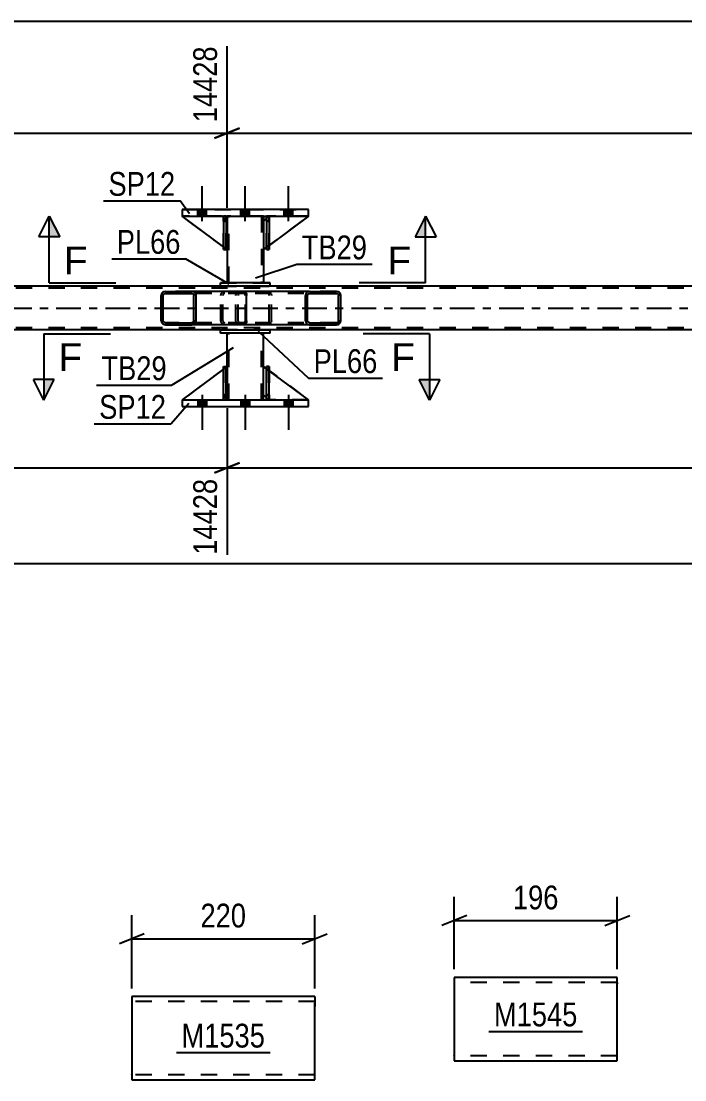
# Model space of a CAD drawing. Header units: millimetres. Extents: x 0 to 841, y 0 to 594.
# Drawn here: x 560.6 to 640.4, y 143.8 to 271.1 of the extents above; entities that cross this region are included whole.
import ezdxf

# ---------------------------------------------------------------- set-up
doc = ezdxf.new("R2010")
doc.units = ezdxf.units.MM
doc.linetypes.add('DXK_LINE_DOT2', pattern=[3.9198, 1.9599, -1.9599])
doc.linetypes.add('DXK_LINE_DOT3', pattern=[5.9187, 2.979, -0.9799, 0.9799, -0.9799])
doc.styles.add('Arial', font='ARIAL.TTF', dxfattribs={"height": 0.2})
doc.styles.add('Arial Narrow', font='ARIALN.TTF', dxfattribs={"height": 0.2})

# ---------------------------------------------------------------- blocks, each defined once
blk = doc.blocks.new('Part-283133313-1535 - 1373')
at = {"linetype": 'Continuous'}
h = blk.add_hatch(dxfattribs=at)
h.set_pattern_fill('', scale=0.7, style=0, pattern_type=0)
h.set_pattern_definition([(45, (598.971, 238.2945), (-1.57154, 1.57154), [])])
h.paths.add_polyline_path([(599.01, 238.11), (598.97, 238.29), (598.86, 238.45), (598.69, 238.55), (598.5, 238.59), (595.26, 238.59), (595.07, 238.55), (594.9, 238.45), (594.79, 238.29), (594.75, 238.11), (594.75, 235.07), (594.79, 234.89), (594.9, 234.73), (595.07, 234.63), (595.26, 234.59), (598.5, 234.59), (598.69, 234.63), (598.86, 234.73), (598.97, 234.89), (599.01, 235.07)])
h.paths.add_polyline_path([(598.74, 234.98), (598.68, 234.9), (598.6, 234.85), (598.5, 234.83), (595.26, 234.83), (595.17, 234.85), (595.08, 234.9), (595.03, 234.98), (595.01, 235.07), (595.01, 238.11), (595.03, 238.2), (595.08, 238.28), (595.17, 238.33), (595.26, 238.35), (598.5, 238.35), (598.6, 238.33), (598.68, 238.28), (598.74, 238.2), (598.75, 238.11), (598.75, 235.07)])
at = {"color": 7, "linetype": 'DXK_LINE_DOT2'}
for p, q in [((586.4, 238.11), (586.44, 238.29)), ((586.4, 235.07), (586.4, 238.11)), ((586.68, 238.2), (586.66, 238.11)), ((586.66, 235.07), (586.66, 238.11)), ((586.73, 238.28), (586.68, 238.2)), ((586.72, 238.55), (586.91, 238.59)), ((586.82, 238.33), (586.73, 238.28)), ((586.91, 238.35), (586.82, 238.33)), ((587.4, 238.59), (586.91, 238.59)), ((598.5, 238.35), (586.91, 238.35)), ((590.15, 238.59), (590.35, 238.55)), ((590.25, 238.33), (590.15, 238.35)), ((590.33, 238.28), (590.25, 238.33)), ((590.39, 238.2), (590.33, 238.28)), ((590.41, 238.11), (590.39, 238.2)), ((590.41, 235.07), (590.41, 238.11)), ((590.62, 238.29), (590.66, 238.11)), ((590.66, 235.07), (590.66, 238.11)), ((598.5, 238.59), (595.26, 238.59)), ((586.44, 234.89), (586.4, 235.07)), ((586.66, 235.07), (586.68, 234.98)), ((586.68, 234.98), (586.73, 234.9)), ((586.91, 234.59), (586.72, 234.63)), ((586.73, 234.9), (586.82, 234.85)), ((586.82, 234.85), (586.91, 234.83)), ((598.5, 234.83), (586.91, 234.83)), ((587.4, 234.59), (586.91, 234.59)), ((590.15, 234.83), (590.25, 234.85)), ((590.35, 234.63), (590.15, 234.59)), ((590.25, 234.85), (590.33, 234.9)), ((590.33, 234.9), (590.39, 234.98)), ((590.39, 234.98), (590.41, 235.07)), ((590.66, 235.07), (590.62, 234.89)), ((598.5, 234.59), (595.26, 234.59))]:
    blk.add_line(p, q, dxfattribs=at)
at = {"color": 2, "linetype": 'Continuous'}
for p, q in [((595.26, 238.59), (587.4, 238.59)), ((594.79, 238.29), (594.75, 238.11)), ((594.75, 235.07), (594.75, 238.11)), ((595.01, 238.11), (595.03, 238.2)), ((595.01, 235.07), (595.01, 238.11)), ((595.03, 238.2), (595.08, 238.28)), ((595.26, 238.59), (595.07, 238.55)), ((595.08, 238.28), (595.17, 238.33)), ((595.17, 238.33), (595.26, 238.35)), ((595.26, 238.59), (598.5, 238.59)), ((595.26, 238.35), (598.5, 238.35)), ((598.69, 238.55), (598.5, 238.59)), ((598.5, 238.35), (598.6, 238.33)), ((598.6, 238.33), (598.68, 238.28)), ((598.68, 238.28), (598.74, 238.2)), ((598.74, 238.2), (598.75, 238.11)), ((598.75, 235.07), (598.75, 238.11)), ((599.01, 238.11), (598.97, 238.29)), ((599.01, 235.07), (599.01, 238.11)), ((595.26, 234.59), (587.4, 234.59)), ((594.75, 235.07), (594.79, 234.89)), ((595.03, 234.98), (595.01, 235.07)), ((595.08, 234.9), (595.03, 234.98)), ((595.07, 234.63), (595.26, 234.59)), ((595.17, 234.85), (595.08, 234.9)), ((595.26, 234.83), (595.17, 234.85)), ((595.26, 234.83), (598.5, 234.83)), ((595.26, 234.59), (598.5, 234.59)), ((598.6, 234.85), (598.5, 234.83)), ((598.5, 234.59), (598.69, 234.63)), ((598.68, 234.9), (598.6, 234.85)), ((598.74, 234.98), (598.68, 234.9)), ((598.75, 235.07), (598.74, 234.98)), ((598.97, 234.89), (599.01, 235.07))]:
    blk.add_line(p, q, dxfattribs=at)
at = {"color": 7, "linetype": 'DXK_LINE_DOT2'}
for centre, start, end in [((586.9, 238.09), 110.7583, 155.6801), ((590.17, 238.09), 24.3199, 69.2417), ((586.9, 235.09), 204.3199, 249.2417), ((590.17, 235.09), 290.7583, 335.6801)]:
    blk.add_arc(centre, 0.496, start, end, dxfattribs=at)
at = {"color": 2, "linetype": 'Continuous'}
for centre, start, end in [((595.24, 238.09), 110.7583, 155.68), ((598.52, 238.09), 24.32, 69.2417), ((595.24, 235.09), 204.32, 249.2417), ((598.52, 235.09), 290.7583, 335.68)]:
    blk.add_arc(centre, 0.496, start, end, dxfattribs=at)
blk = doc.blocks.new('Part-283133313-1655 - 1373')
at = {"color": 2, "linetype": 'Continuous'}
for p, q in [((590.52, 239.63), (584.52, 239.63)), ((584.52, 239.23), (584.52, 239.63)), ((590.52, 239.23), (590.52, 239.63)), ((590.52, 239.23), (584.52, 239.23))]:
    blk.add_line(p, q, dxfattribs=at)
at = {"color": 7, "linetype": 'DXK_LINE_DOT2'}
for p, q in [((584.52, 239.63), (590.52, 239.63)), ((584.52, 239.23), (590.52, 239.23))]:
    blk.add_line(p, q, dxfattribs=at)
blk = doc.blocks.new('Part-283133313-1639 - 1373')
at = {"color": 2, "linetype": 'Continuous'}
for p, q in [((589.72, 226.15), (589.72, 229.55)), ((590.08, 229.29), (589.72, 229.55)), ((595.12, 225.55), (590.4, 229.05)), ((590.08, 225.8), (589.72, 226.15))]:
    blk.add_line(p, q, dxfattribs=at)
at = {"color": 7, "linetype": 'DXK_LINE_DOT2'}
for p, q in [((590.4, 229.05), (590.08, 229.29)), ((590.32, 225.55), (590.08, 225.8)), ((595.12, 225.55), (590.32, 225.55)), ((595.12, 225.55), (595.12, 225.55)), ((595.12, 225.55), (595.12, 225.55))]:
    blk.add_line(p, q, dxfattribs=at)
blk = doc.blocks.new('Part-283133313-1417 - 1373')
at = {"color": 7, "linetype": 'DXK_LINE_DOT2'}
for p, q in [((726.51, 238.99), (67.6, 238.99)), ((590.52, 239.23), (584.52, 239.23)), ((726.51, 234.19), (67.6, 234.19)), ((590.52, 233.95), (584.52, 233.95))]:
    blk.add_line(p, q, dxfattribs=at)
at = {"color": 2, "linetype": 'Continuous'}
for p, q in [((584.52, 239.23), (335.11, 239.23)), ((726.51, 239.23), (590.52, 239.23)), ((584.52, 233.95), (67.6, 233.95)), ((726.51, 233.95), (590.52, 233.95))]:
    blk.add_line(p, q, dxfattribs=at)
at = {"color": 7, "linetype": 'DXK_LINE_DOT3'}
blk.add_line((67.6, 236.59), (726.51, 236.59), dxfattribs=at)
blk = doc.blocks.new('Part-283133313-1641 - 1373')
at = {"color": 2, "linetype": 'Continuous'}
for p, q in [((584.88, 229.22), (579.92, 225.55)), ((585.32, 229.55), (585.2, 229.46)), ((585.32, 226.15), (585.32, 229.55)), ((584.88, 225.7), (584.72, 225.55)), ((585.32, 226.15), (585.2, 226.02)), ((585.32, 226.15), (585.32, 226.15))]:
    blk.add_line(p, q, dxfattribs=at)
at = {"color": 7, "linetype": 'DXK_LINE_DOT2'}
for p, q in [((585.2, 229.46), (584.88, 229.22)), ((585.32, 226.15), (585.32, 229.55)), ((579.92, 225.55), (584.72, 225.55)), ((585.32, 226.15), (584.72, 225.55)), ((585.2, 226.02), (584.88, 225.7))]:
    blk.add_line(p, q, dxfattribs=at)
blk = doc.blocks.new('Bolt-283133313-1434 - 1373')
at = {"linetype": 'Continuous'}
for points in [[(582.84, 225.55), (581.8, 225.55), (581.8, 224.75), (582.84, 224.75)], [(582.84, 225.55), (581.8, 225.55), (581.8, 224.75), (582.84, 224.75)], [(582.84, 225.55), (581.8, 225.55), (581.8, 224.75), (582.84, 224.75)], [(588.04, 225.55), (587, 225.55), (587, 224.75), (588.04, 224.75)], [(588.04, 225.55), (587, 225.55), (587, 224.75), (588.04, 224.75)], [(593.24, 225.55), (592.2, 225.55), (592.2, 224.75), (593.24, 224.75)], [(593.24, 225.55), (592.2, 225.55), (592.2, 224.75), (593.24, 224.75)], [(593.24, 225.55), (592.2, 225.55), (592.2, 224.75), (593.24, 224.75)]]:
    blk.add_hatch(color=1, dxfattribs=at).paths.add_polyline_path(points)
at = {"color": 1, "linetype": 'Continuous'}
for p, q in [((581.8, 225.55), (581.8, 224.75)), ((581.8, 225.55), (581.8, 224.75)), ((581.8, 225.55), (581.8, 224.75)), ((582.32, 226.15), (582.32, 221.95)), ((582.32, 226.15), (582.32, 221.95)), ((582.32, 226.15), (582.32, 221.95)), ((582.84, 225.55), (582.84, 224.75)), ((582.84, 225.55), (582.84, 224.75)), ((582.84, 225.55), (582.84, 224.75)), ((587, 225.55), (587, 224.75)), ((587, 225.55), (587, 224.75)), ((587.52, 226.15), (587.52, 221.95)), ((587.52, 226.15), (587.52, 221.95)), ((588.04, 225.55), (588.04, 224.75)), ((588.04, 225.55), (588.04, 224.75)), ((592.2, 225.55), (592.2, 224.75)), ((592.2, 225.55), (592.2, 224.75)), ((592.2, 225.55), (592.2, 224.75)), ((592.72, 226.15), (592.72, 221.95)), ((592.72, 226.15), (592.72, 221.95)), ((592.72, 226.15), (592.72, 221.95)), ((593.24, 225.55), (593.24, 224.75)), ((593.24, 225.55), (593.24, 224.75)), ((593.24, 225.55), (593.24, 224.75))]:
    blk.add_line(p, q, dxfattribs=at)
blk = doc.blocks.new('Bolt-283133313-1435 - 1373')
at = {"linetype": 'Continuous'}
for points in [[(581.8, 247.63), (582.84, 247.63), (582.84, 248.43), (581.8, 248.43)], [(581.8, 247.63), (582.84, 247.63), (582.84, 248.43), (581.8, 248.43)], [(581.8, 247.63), (582.84, 247.63), (582.84, 248.43), (581.8, 248.43)], [(587, 247.63), (588.04, 247.63), (588.04, 248.43), (587, 248.43)], [(587, 247.63), (588.04, 247.63), (588.04, 248.43), (587, 248.43)], [(592.2, 247.63), (593.24, 247.63), (593.24, 248.43), (592.2, 248.43)], [(592.2, 247.63), (593.24, 247.63), (593.24, 248.43), (592.2, 248.43)], [(592.2, 247.63), (593.24, 247.63), (593.24, 248.43), (592.2, 248.43)]]:
    blk.add_hatch(color=1, dxfattribs=at).paths.add_polyline_path(points)
at = {"color": 1, "linetype": 'Continuous'}
for p, q in [((582.32, 247.03), (582.32, 251.23)), ((582.32, 247.03), (582.32, 251.23)), ((582.32, 247.03), (582.32, 251.23)), ((587.52, 247.03), (587.52, 251.23)), ((587.52, 247.03), (587.52, 251.23)), ((592.72, 247.03), (592.72, 251.23)), ((592.72, 247.03), (592.72, 251.23)), ((592.72, 247.03), (592.72, 251.23)), ((581.8, 247.63), (581.8, 248.43)), ((581.8, 247.63), (581.8, 248.43)), ((581.8, 247.63), (581.8, 248.43)), ((582.84, 247.63), (582.84, 248.43)), ((582.84, 247.63), (582.84, 248.43)), ((582.84, 247.63), (582.84, 248.43)), ((587, 247.63), (587, 248.43)), ((587, 247.63), (587, 248.43)), ((588.04, 247.63), (588.04, 248.43)), ((588.04, 247.63), (588.04, 248.43)), ((592.2, 247.63), (592.2, 248.43)), ((592.2, 247.63), (592.2, 248.43)), ((592.2, 247.63), (592.2, 248.43)), ((593.24, 247.63), (593.24, 248.43)), ((593.24, 247.63), (593.24, 248.43)), ((593.24, 247.63), (593.24, 248.43))]:
    blk.add_line(p, q, dxfattribs=at)
blk = doc.blocks.new('Part-283133313-1643 - 1373')
at = {"color": 2, "linetype": 'Continuous'}
for p, q in [((590.08, 225.55), (590.08, 229.55)), ((590.08, 229.55), (590.4, 229.55)), ((590.4, 225.55), (590.4, 229.55)), ((590.08, 225.55), (590.08, 225.55)), ((590.4, 225.55), (590.08, 225.55))]:
    blk.add_line(p, q, dxfattribs=at)
at = {"color": 7, "linetype": 'DXK_LINE_DOT2'}
for p, q in [((590.08, 229.55), (590.08, 226.15)), ((590.4, 226.15), (590.4, 229.55)), ((590.08, 226.15), (590.08, 225.55)), ((590.08, 226.15), (590.4, 226.15)), ((590.4, 225.55), (590.4, 226.15)), ((590.4, 225.55), (590.4, 225.55))]:
    blk.add_line(p, q, dxfattribs=at)
blk = doc.blocks.new('Part-283133313-1467 - 1373')
at = {"color": 2, "linetype": 'Continuous'}
for p, q in [((579.92, 225.55), (579.92, 224.75)), ((579.92, 225.55), (595.12, 225.55)), ((595.12, 224.75), (595.12, 225.55)), ((579.92, 224.75), (595.12, 224.75))]:
    blk.add_line(p, q, dxfattribs=at)
at = {"color": 7, "linetype": 'DXK_LINE_DOT2'}
for p, q in [((579.92, 225.55), (595.12, 225.55)), ((579.92, 224.75), (595.12, 224.75))]:
    blk.add_line(p, q, dxfattribs=at)
blk = doc.blocks.new('Part-283133313-1472 - 1373')
at = {"color": 2, "linetype": 'Continuous'}
for p, q in [((595.12, 248.43), (579.92, 248.43)), ((579.92, 248.43), (579.92, 247.63)), ((595.12, 247.63), (595.12, 248.43)), ((579.92, 247.63), (595.12, 247.63))]:
    blk.add_line(p, q, dxfattribs=at)
at = {"color": 7, "linetype": 'DXK_LINE_DOT2'}
for p, q in [((579.92, 248.43), (595.12, 248.43)), ((579.92, 247.63), (595.12, 247.63))]:
    blk.add_line(p, q, dxfattribs=at)
blk = doc.blocks.new('Part-283133313-1545 - 1373')
at = {"linetype": 'Continuous'}
h = blk.add_hatch(dxfattribs=at)
h.set_pattern_fill('', scale=0.7, style=0, pattern_type=0)
h.set_pattern_definition([(45, (581.5604, 238.2945), (-1.57154, 1.57154), [])])
h.paths.add_polyline_path([(581.6, 238.11), (581.56, 238.29), (581.45, 238.45), (581.29, 238.55), (581.1, 238.59), (577.91, 238.59), (577.72, 238.55), (577.56, 238.45), (577.45, 238.29), (577.41, 238.11), (577.41, 235.07), (577.45, 234.89), (577.56, 234.73), (577.72, 234.63), (577.91, 234.59), (581.1, 234.59), (581.29, 234.63), (581.45, 234.73), (581.56, 234.89), (581.6, 235.07)])
h.paths.add_polyline_path([(581.33, 234.98), (581.27, 234.9), (581.19, 234.85), (581.1, 234.83), (577.91, 234.83), (577.82, 234.85), (577.73, 234.9), (577.68, 234.98), (577.66, 235.07), (577.66, 238.11), (577.68, 238.2), (577.73, 238.28), (577.82, 238.33), (577.91, 238.35), (581.1, 238.35), (581.19, 238.33), (581.27, 238.28), (581.33, 238.2), (581.35, 238.11), (581.35, 235.07)])
at = {"color": 2, "linetype": 'Continuous'}
for p, q in [((577.45, 238.29), (577.41, 238.11)), ((577.41, 235.07), (577.41, 238.11)), ((577.66, 238.11), (577.68, 238.2)), ((577.66, 235.07), (577.66, 238.11)), ((577.68, 238.2), (577.73, 238.28)), ((577.91, 238.59), (577.72, 238.55)), ((577.73, 238.28), (577.82, 238.33)), ((577.82, 238.33), (577.91, 238.35)), ((577.91, 238.59), (581.1, 238.59)), ((577.91, 238.35), (581.1, 238.35)), ((587.4, 238.59), (581.1, 238.59)), ((581.29, 238.55), (581.1, 238.59)), ((581.1, 238.35), (581.19, 238.33)), ((581.19, 238.33), (581.27, 238.28)), ((581.27, 238.28), (581.33, 238.2)), ((581.33, 238.2), (581.35, 238.11)), ((581.35, 235.07), (581.35, 238.11)), ((581.6, 238.11), (581.56, 238.29)), ((581.6, 235.07), (581.6, 238.11)), ((587.4, 238.59), (587.5, 238.55)), ((587.5, 238.55), (587.59, 238.45)), ((587.59, 238.45), (587.65, 238.29)), ((587.65, 238.29), (587.67, 238.11)), ((587.67, 235.07), (587.67, 238.11)), ((577.41, 235.07), (577.45, 234.89)), ((577.68, 234.98), (577.66, 235.07)), ((577.73, 234.9), (577.68, 234.98)), ((577.72, 234.63), (577.91, 234.59)), ((577.82, 234.85), (577.73, 234.9)), ((577.91, 234.83), (577.82, 234.85)), ((577.91, 234.83), (581.1, 234.83)), ((577.91, 234.59), (581.1, 234.59)), ((581.19, 234.85), (581.1, 234.83)), ((581.1, 234.59), (581.29, 234.63)), ((587.4, 234.59), (581.1, 234.59)), ((581.27, 234.9), (581.19, 234.85)), ((581.33, 234.98), (581.27, 234.9)), ((581.35, 235.07), (581.33, 234.98)), ((581.56, 234.89), (581.6, 235.07)), ((587.5, 234.63), (587.4, 234.59)), ((587.59, 234.73), (587.5, 234.63)), ((587.65, 234.89), (587.59, 234.73)), ((587.67, 235.07), (587.65, 234.89))]:
    blk.add_line(p, q, dxfattribs=at)
at = {"color": 7, "linetype": 'DXK_LINE_DOT2'}
for p, q in [((581.1, 238.59), (577.91, 238.59)), ((587.4, 238.35), (577.91, 238.35)), ((584.56, 238.11), (584.6, 238.29)), ((584.56, 235.07), (584.56, 238.11)), ((584.83, 238.2), (584.81, 238.11)), ((584.81, 235.07), (584.81, 238.11)), ((584.88, 238.28), (584.83, 238.2)), ((584.87, 238.55), (585.06, 238.59)), ((584.97, 238.33), (584.88, 238.28)), ((585.06, 238.35), (584.97, 238.33)), ((586.4, 238.35), (586.4, 238.59)), ((587.45, 238.33), (587.4, 238.35)), ((587.49, 238.28), (587.45, 238.33)), ((587.52, 238.2), (587.49, 238.28)), ((587.53, 238.11), (587.52, 238.2)), ((587.53, 235.07), (587.53, 238.11)), ((587.4, 234.83), (577.91, 234.83)), ((581.1, 234.59), (577.91, 234.59)), ((584.6, 234.89), (584.56, 235.07)), ((584.81, 235.07), (584.83, 234.98)), ((584.83, 234.98), (584.88, 234.9)), ((585.06, 234.59), (584.87, 234.63)), ((584.88, 234.9), (584.91, 234.89)), ((584.91, 234.89), (584.97, 234.85)), ((584.97, 234.85), (585.06, 234.83)), ((586.4, 234.59), (586.4, 234.83)), ((587.4, 234.83), (587.45, 234.85)), ((587.45, 234.85), (587.49, 234.9)), ((587.49, 234.9), (587.52, 234.98)), ((587.52, 234.98), (587.53, 235.07))]:
    blk.add_line(p, q, dxfattribs=at)
at = {"color": 2, "linetype": 'Continuous'}
for centre, start, end in [((577.9, 238.1), 111.1941, 156.1506), ((581.11, 238.1), 23.8494, 68.8059), ((577.9, 235.09), 203.8494, 248.8059), ((581.11, 235.09), 291.1941, 336.1506)]:
    blk.add_arc(centre, 0.492, start, end, dxfattribs=at)
at = {"color": 7, "linetype": 'DXK_LINE_DOT2'}
for centre, start, end in [((585.05, 238.1), 111.1941, 156.1506), ((585.05, 235.09), 203.8494, 248.8059)]:
    blk.add_arc(centre, 0.492, start, end, dxfattribs=at)
blk = doc.blocks.new('Part-283133313-1607 - 1373')
at = {"color": 2, "linetype": 'Continuous'}
for p, q in [((590.4, 247.63), (590.08, 247.63)), ((590.08, 247.63), (590.08, 243.63)), ((590.4, 247.63), (590.4, 247.63)), ((590.4, 247.63), (590.4, 243.63)), ((590.4, 243.63), (590.08, 243.63))]:
    blk.add_line(p, q, dxfattribs=at)
at = {"color": 7, "linetype": 'DXK_LINE_DOT2'}
for p, q in [((590.08, 247.03), (590.08, 247.63)), ((590.4, 247.03), (590.08, 247.03)), ((590.08, 247.03), (590.08, 243.63)), ((590.4, 247.03), (590.4, 247.63)), ((590.4, 247.63), (590.4, 247.63)), ((590.4, 243.63), (590.4, 247.03))]:
    blk.add_line(p, q, dxfattribs=at)
blk = doc.blocks.new('Part-283133313-1608 - 1373')
at = {"color": 2, "linetype": 'Continuous'}
for p, q in [((585.2, 247.63), (584.88, 247.63)), ((584.88, 247.63), (584.88, 243.63)), ((585.2, 247.63), (585.2, 247.63)), ((585.2, 247.63), (585.2, 243.63)), ((585.2, 243.63), (584.88, 243.63))]:
    blk.add_line(p, q, dxfattribs=at)
at = {"color": 7, "linetype": 'DXK_LINE_DOT2'}
for p, q in [((584.88, 247.03), (584.88, 247.63)), ((585.2, 247.03), (584.88, 247.03)), ((584.88, 247.03), (584.88, 243.63)), ((585.2, 247.03), (585.2, 247.63)), ((585.2, 247.63), (585.2, 247.63)), ((585.2, 243.63), (585.2, 247.03))]:
    blk.add_line(p, q, dxfattribs=at)
blk = doc.blocks.new('Part-283133313-1609 - 1373')
at = {"color": 7, "linetype": 'DXK_LINE_DOT2'}
for p, q in [((590.08, 247.03), (590.08, 247.63)), ((590.08, 247.63), (590.08, 247.63)), ((590.08, 247.63), (590.08, 243.63)), ((590.4, 247.63), (590.08, 247.63)), ((590.08, 243.63), (590.08, 247.03)), ((590.08, 247.03), (590.4, 247.03)), ((590.4, 247.03), (590.4, 247.63)), ((590.4, 243.63), (590.4, 247.63)), ((590.4, 247.03), (590.4, 243.63)), ((590.08, 243.63), (590.4, 243.63))]:
    blk.add_line(p, q, dxfattribs=at)
blk = doc.blocks.new('Part-283133313-1610 - 1373')
at = {"color": 7, "linetype": 'DXK_LINE_DOT2'}
for p, q in [((584.88, 247.03), (584.88, 247.63)), ((584.88, 247.63), (584.88, 247.63)), ((584.88, 247.63), (584.88, 243.63)), ((585.2, 247.63), (584.88, 247.63)), ((584.88, 243.63), (584.88, 247.03)), ((584.88, 247.03), (585.2, 247.03)), ((585.2, 247.03), (585.2, 247.63)), ((585.2, 243.63), (585.2, 247.63)), ((585.2, 247.03), (585.2, 243.63)), ((584.88, 243.63), (585.2, 243.63))]:
    blk.add_line(p, q, dxfattribs=at)
blk = doc.blocks.new('Part-283133313-1615 - 1373')
at = {"color": 2, "linetype": 'Continuous'}
for p, q in [((585.32, 229.55), (585.32, 233.55)), ((589.72, 229.55), (589.72, 233.55)), ((585.32, 225.55), (585.32, 226.15)), ((589.72, 225.55), (589.72, 226.15))]:
    blk.add_line(p, q, dxfattribs=at)
at = {"color": 7, "linetype": 'DXK_LINE_DOT2'}
for p, q in [((589.72, 233.55), (585.32, 233.55)), ((585.56, 225.55), (585.56, 233.55)), ((589.48, 225.55), (589.48, 233.55)), ((585.32, 226.15), (585.32, 229.55)), ((589.72, 226.15), (589.72, 229.55)), ((585.32, 225.55), (589.72, 225.55))]:
    blk.add_line(p, q, dxfattribs=at)
blk = doc.blocks.new('Part-283133313-1620 - 1373')
at = {"color": 2, "linetype": 'Continuous'}
for p, q in [((584.52, 233.95), (590.52, 233.95)), ((584.52, 233.55), (584.52, 233.95)), ((590.52, 233.55), (584.52, 233.55)), ((590.52, 233.55), (590.52, 233.95))]:
    blk.add_line(p, q, dxfattribs=at)
at = {"color": 7, "linetype": 'DXK_LINE_DOT2'}
for p, q in [((590.52, 233.95), (584.52, 233.95)), ((590.52, 233.55), (584.52, 233.55))]:
    blk.add_line(p, q, dxfattribs=at)
blk = doc.blocks.new('Part-283133313-1633 - 1373')
at = {"color": 7, "linetype": 'DXK_LINE_DOT2'}
for p, q in [((590.4, 229.55), (590.08, 229.55)), ((590.08, 226.15), (590.08, 229.55)), ((590.08, 229.55), (590.08, 225.55)), ((590.4, 229.55), (590.4, 226.15)), ((590.4, 225.55), (590.4, 229.55)), ((590.4, 226.15), (590.08, 226.15)), ((590.08, 225.55), (590.08, 226.15)), ((590.4, 225.55), (590.08, 225.55)), ((590.4, 226.15), (590.4, 225.55)), ((590.4, 225.55), (590.4, 225.55))]:
    blk.add_line(p, q, dxfattribs=at)
blk = doc.blocks.new('Part-283133313-1634 - 1373')
at = {"color": 7, "linetype": 'DXK_LINE_DOT2'}
for p, q in [((584.88, 229.55), (585.2, 229.55)), ((584.88, 226.15), (584.88, 229.55)), ((584.88, 229.55), (584.88, 225.55)), ((585.2, 229.55), (585.2, 226.15)), ((585.2, 225.55), (585.2, 229.46)), ((585.2, 226.15), (584.88, 226.15)), ((584.88, 225.55), (584.88, 226.15)), ((585.2, 225.55), (584.88, 225.55)), ((585.2, 226.15), (585.2, 225.55)), ((585.2, 225.55), (585.2, 225.55))]:
    blk.add_line(p, q, dxfattribs=at)
blk = doc.blocks.new('Part-283133313-1635 - 1373')
at = {"color": 2, "linetype": 'Continuous'}
for p, q in [((590.08, 247.38), (589.72, 247.03)), ((589.72, 247.03), (589.72, 243.63)), ((595.12, 247.63), (590.4, 244.13)), ((590.08, 243.89), (589.72, 243.63))]:
    blk.add_line(p, q, dxfattribs=at)
at = {"color": 7, "linetype": 'DXK_LINE_DOT2'}
for p, q in [((590.32, 247.63), (590.08, 247.38)), ((595.12, 247.63), (590.32, 247.63)), ((590.4, 244.13), (590.08, 243.89))]:
    blk.add_line(p, q, dxfattribs=at)
blk = doc.blocks.new('Part-283133313-1636 - 1373')
at = {"color": 7, "linetype": 'DXK_LINE_DOT2'}
for p, q in [((590.32, 247.63), (589.72, 247.03)), ((589.72, 243.63), (595.12, 247.63)), ((589.72, 247.03), (589.72, 243.63)), ((595.12, 247.63), (590.32, 247.63))]:
    blk.add_line(p, q, dxfattribs=at)
blk = doc.blocks.new('Part-283133313-1637 - 1373')
at = {"color": 2, "linetype": 'Continuous'}
for p, q in [((584.88, 243.96), (579.92, 247.63)), ((584.88, 247.48), (584.72, 247.63)), ((585.32, 247.03), (585.2, 247.16)), ((585.32, 247.03), (585.32, 247.03)), ((585.32, 243.63), (585.32, 247.03)), ((585.2, 243.72), (585.32, 243.63)), ((585.32, 243.63), (585.32, 243.63))]:
    blk.add_line(p, q, dxfattribs=at)
at = {"color": 7, "linetype": 'DXK_LINE_DOT2'}
for p, q in [((584.72, 247.63), (579.92, 247.63)), ((584.72, 247.63), (585.32, 247.03)), ((585.2, 247.16), (584.88, 247.48)), ((585.32, 247.03), (585.32, 243.63)), ((585.2, 243.72), (584.88, 243.96))]:
    blk.add_line(p, q, dxfattribs=at)
blk = doc.blocks.new('Part-283133313-1638 - 1373')
at = {"color": 7, "linetype": 'DXK_LINE_DOT2'}
for p, q in [((585.32, 243.63), (579.92, 247.63)), ((579.92, 247.63), (584.72, 247.63)), ((584.72, 247.63), (585.32, 247.03)), ((585.32, 247.03), (584.72, 247.63)), ((585.32, 247.03), (585.32, 243.63)), ((585.32, 247.03), (585.32, 247.03)), ((585.32, 247.03), (585.32, 243.63))]:
    blk.add_line(p, q, dxfattribs=at)
blk = doc.blocks.new('Part-283133313-1640 - 1373')
at = {"color": 7, "linetype": 'DXK_LINE_DOT2'}
for p, q in [((589.72, 226.15), (589.72, 229.55)), ((589.72, 229.55), (595.12, 225.55)), ((590.32, 225.55), (589.72, 226.15)), ((595.12, 225.55), (590.32, 225.55))]:
    blk.add_line(p, q, dxfattribs=at)
blk = doc.blocks.new('Part-283133313-1642 - 1373')
at = {"color": 7, "linetype": 'DXK_LINE_DOT2'}
for p, q in [((585.32, 229.55), (579.92, 225.55)), ((585.32, 226.15), (585.32, 229.55)), ((585.32, 229.55), (585.32, 226.15)), ((579.92, 225.55), (584.72, 225.55)), ((584.72, 225.55), (585.32, 226.15)), ((585.32, 226.15), (584.72, 225.55)), ((585.32, 226.15), (585.32, 226.15))]:
    blk.add_line(p, q, dxfattribs=at)
blk = doc.blocks.new('Part-283133313-1644 - 1373')
at = {"color": 2, "linetype": 'Continuous'}
for p, q in [((584.88, 225.55), (584.88, 229.55)), ((584.88, 229.55), (585.2, 229.55)), ((585.2, 225.55), (585.2, 229.55)), ((584.88, 225.55), (584.88, 225.55)), ((585.2, 225.55), (584.88, 225.55))]:
    blk.add_line(p, q, dxfattribs=at)
at = {"color": 7, "linetype": 'DXK_LINE_DOT2'}
for p, q in [((584.88, 229.55), (584.88, 226.15)), ((585.2, 226.15), (585.2, 229.55)), ((584.88, 226.15), (584.88, 225.55)), ((584.88, 226.15), (585.2, 226.15)), ((585.2, 225.55), (585.2, 226.15)), ((585.2, 225.55), (585.2, 225.55))]:
    blk.add_line(p, q, dxfattribs=at)
blk = doc.blocks.new('Part-283133313-1660 - 1373')
at = {"color": 2, "linetype": 'Continuous'}
for p, q in [((585.32, 247.63), (585.32, 247.03)), ((589.72, 247.63), (589.72, 247.03)), ((585.32, 243.63), (585.32, 239.63)), ((589.72, 243.63), (589.72, 239.63))]:
    blk.add_line(p, q, dxfattribs=at)
at = {"color": 7, "linetype": 'DXK_LINE_DOT2'}
for p, q in [((589.72, 247.63), (585.32, 247.63)), ((585.32, 247.03), (585.32, 243.63)), ((585.56, 239.63), (585.56, 247.63)), ((589.48, 247.63), (589.48, 239.63)), ((589.72, 247.03), (589.72, 243.63)), ((589.72, 239.63), (585.32, 239.63))]:
    blk.add_line(p, q, dxfattribs=at)
blk = doc.blocks.new('Part-283133313-5705 - 5701')
at = {"color": 2, "linetype": 'Continuous'}
for p, q in [((632.26, 156.07), (612.65, 156.07)), ((612.65, 156.07), (612.65, 146.16)), ((632.26, 147.27), (632.26, 156.07)), ((632.26, 146.07), (632.26, 147.27)), ((612.65, 146.16), (612.65, 146.07)), ((612.65, 146.07), (632.26, 146.07))]:
    blk.add_line(p, q, dxfattribs=at)
at = {"color": 7, "linetype": 'DXK_LINE_DOT2'}
for p, q in [((632.26, 155.47), (612.65, 155.47)), ((632.26, 155.47), (632.26, 155.42)), ((632.26, 155.42), (632.26, 155.47)), ((632.26, 155.33), (632.26, 155.42)), ((632.26, 155.42), (632.26, 155.33)), ((612.65, 146.67), (612.65, 146.71)), ((632.26, 146.67), (612.65, 146.67)), ((632.26, 146.71), (632.26, 147.04)), ((632.26, 146.67), (632.26, 146.71))]:
    blk.add_line(p, q, dxfattribs=at)
blk = doc.blocks.new('Part-283133313-5857 - 5853')
at = {"color": 2, "linetype": 'Continuous'}
for p, q in [((595.88, 153.77), (573.87, 153.77)), ((573.87, 153.77), (573.87, 143.86)), ((595.88, 153.77), (595.88, 153.68)), ((595.88, 153.68), (595.88, 153.42)), ((595.88, 153.42), (595.88, 152.57)), ((595.88, 144.97), (595.88, 152.57)), ((595.88, 143.77), (595.88, 144.97)), ((573.87, 143.86), (573.87, 143.77)), ((573.87, 143.77), (595.88, 143.77))]:
    blk.add_line(p, q, dxfattribs=at)
at = {"color": 7, "linetype": 'DXK_LINE_DOT2'}
for p, q in [((595.88, 153.17), (573.87, 153.17)), ((595.88, 153.42), (595.88, 153.17)), ((595.88, 152.57), (595.88, 153.03)), ((573.87, 144.37), (573.87, 144.41)), ((595.88, 144.37), (573.87, 144.37)), ((595.88, 144.41), (595.88, 144.74)), ((595.88, 144.37), (595.88, 144.41))]:
    blk.add_line(p, q, dxfattribs=at)
blk = doc.blocks.new('StraightDimension-283133313-1760 - 1373')
at = {"color": 7, "linetype": 'Continuous'}
for p, q in [((585.32, 248.63), (585.32, 268.07)), ((329.91, 257.63), (585.32, 257.63)), ((583.82, 257.03), (586.82, 258.23))]:
    blk.add_line(p, q, dxfattribs=at)
at = {"color": 0, "linetype": 'Continuous'}
blk.add_wipeout([(584.72, 268.67), (580.52, 268.67), (580.52, 258.33), (584.72, 258.33)], dxfattribs=at)
at = {"color": 3, "linetype": 'Continuous', "style": 'Arial Narrow'}
blk.add_text('14428', height=2.863, rotation=90.0002, dxfattribs=at).set_placement((584.12, 258.93))
blk = doc.blocks.new('StraightDimension-283133313-1683 - 1373')
at = {"color": 7, "linetype": 'Continuous'}
blk.add_line((58.34, 205.85), (735.77, 205.85), dxfattribs=at)
blk = doc.blocks.new('StraightDimension-283133313-1711 - 1373')
at = {"color": 7, "linetype": 'Continuous'}
blk.add_line((58.98, 271.09), (735.13, 271.09), dxfattribs=at)
blk = doc.blocks.new('StraightDimension-283133313-1732 - 1373')
at = {"color": 7, "linetype": 'Continuous'}
for p, q in [((585.32, 224.55), (585.32, 206.92)), ((586.82, 217.96), (583.82, 216.76)), ((585.32, 217.36), (735.13, 217.36))]:
    blk.add_line(p, q, dxfattribs=at)
blk = doc.blocks.new('StraightDimension-283133313-1737 - 1373')
at = {"color": 7, "linetype": 'Continuous'}
for p, q in [((585.32, 224.55), (585.32, 206.92)), ((583.82, 216.76), (586.82, 217.96)), ((329.91, 217.36), (585.32, 217.36))]:
    blk.add_line(p, q, dxfattribs=at)
at = {"color": 0, "linetype": 'Continuous'}
blk.add_wipeout([(584.72, 216.66), (580.52, 216.66), (580.52, 206.32), (584.72, 206.32)], dxfattribs=at)
at = {"color": 3, "linetype": 'Continuous', "style": 'Arial Narrow'}
blk.add_text('14428', height=2.863, rotation=90.0002, dxfattribs=at).set_placement((584.12, 206.92))
blk = doc.blocks.new('StraightDimension-283133313-1755 - 1373')
at = {"color": 7, "linetype": 'Continuous'}
for p, q in [((585.32, 248.63), (585.32, 268.07)), ((586.82, 258.23), (583.82, 257.03)), ((585.32, 257.63), (735.13, 257.63))]:
    blk.add_line(p, q, dxfattribs=at)
blk = doc.blocks.new('StraightDimension-283133313-5707 - 5701')
at = {"color": 7, "linetype": 'Continuous'}
for p, q in [((612.65, 157.07), (612.65, 165.77)), ((632.26, 157.07), (632.26, 165.77)), ((614.15, 163.52), (611.15, 162.32)), ((630.76, 162.32), (633.76, 163.52)), ((612.65, 162.92), (632.26, 162.92))]:
    blk.add_line(p, q, dxfattribs=at)
at = {"color": 0}
blk.add_wipeout([(625.8, 163.67), (625.8, 167.87), (619.11, 167.87), (619.11, 163.67)], dxfattribs=at)
at = {"color": 3, "style": 'Arial Narrow'}
blk.add_text('196', height=2.863, dxfattribs=at).set_placement((619.71, 164.27))
blk = doc.blocks.new('StraightDimension-283133313-5859 - 5853')
at = {"color": 7, "linetype": 'Continuous'}
for p, q in [((573.87, 154.77), (573.87, 163.59)), ((595.88, 154.77), (595.88, 163.59)), ((575.37, 161.34), (572.37, 160.14)), ((573.87, 160.74), (595.88, 160.74)), ((594.38, 160.14), (597.38, 161.34))]:
    blk.add_line(p, q, dxfattribs=at)
at = {"color": 0}
blk.add_wipeout([(588.22, 161.49), (588.22, 165.69), (581.53, 165.69), (581.53, 161.49)], dxfattribs=at)
at = {"color": 3, "style": 'Arial Narrow'}
blk.add_text('220', height=2.863, dxfattribs=at).set_placement((582.13, 162.09))
blk = doc.blocks.new('Mark-283133313-1462 - 1373')
at = {"color": 0}
blk.add_wipeout([(577.99, 223.27), (577.99, 226.27), (569.95, 226.27), (569.95, 223.27)], dxfattribs=at)
blk.add_wipeout([(577.99, 223.27), (577.99, 226.27), (569.95, 226.27), (569.95, 223.27)], dxfattribs=at)
at = {"color": 30, "linetype": 'Continuous'}
for p in [(580.71, 225.12), (569.35, 222.67)]:
    blk.add_line(p, (578.59, 222.67), dxfattribs=at)
at = {"color": 3, "style": 'Arial Narrow'}
blk.add_text('SP12', height=2.863, dxfattribs=at).set_placement((569.95, 223.27))
blk = doc.blocks.new('Mark-283133313-1468 - 1373')
at = {"color": 0}
blk.add_wipeout([(579.1, 250.09), (579.1, 253.09), (571.06, 253.09), (571.06, 250.09)], dxfattribs=at)
blk.add_wipeout([(579.1, 250.09), (579.1, 253.09), (571.06, 253.09), (571.06, 250.09)], dxfattribs=at)
at = {"color": 30, "linetype": 'Continuous'}
for p in [(570.46, 249.49), (580.81, 247.9)]:
    blk.add_line(p, (579.7, 249.49), dxfattribs=at)
at = {"color": 3, "style": 'Arial Narrow'}
blk.add_text('SP12', height=2.863, dxfattribs=at).set_placement((571.06, 250.09))
blk = doc.blocks.new('Mark-283133313-1651 - 1373')
at = {"color": 0}
blk.add_wipeout([(579.73, 243.11), (579.73, 246.11), (572.06, 246.11), (572.06, 243.11)], dxfattribs=at)
blk.add_wipeout([(579.73, 243.11), (579.73, 246.11), (572.06, 246.11), (572.06, 243.11)], dxfattribs=at)
at = {"color": 30, "linetype": 'Continuous'}
for p in [(571.46, 242.51), (585.57, 239.46)]:
    blk.add_line(p, (580.33, 242.51), dxfattribs=at)
at = {"color": 3, "style": 'Arial Narrow'}
blk.add_text('PL66', height=2.863, dxfattribs=at).set_placement((572.06, 243.11))
blk = doc.blocks.new('Mark-283133313-1611 - 1373')
at = {"color": 0}
blk.add_wipeout([(578.08, 227.92), (578.08, 230.92), (570.22, 230.92), (570.22, 227.92)], dxfattribs=at)
blk.add_wipeout([(578.08, 227.92), (578.08, 230.92), (570.22, 230.92), (570.22, 227.92)], dxfattribs=at)
at = {"color": 30, "linetype": 'Continuous'}
for p in [(586.06, 231.79), (569.62, 227.32)]:
    blk.add_line(p, (578.68, 227.32), dxfattribs=at)
at = {"color": 3, "style": 'Arial Narrow'}
blk.add_text('TB29', height=2.863, dxfattribs=at).set_placement((570.22, 227.92))
blk = doc.blocks.new('Mark-283133313-1616 - 1373')
at = {"color": 0}
blk.add_wipeout([(603.41, 228.77), (603.41, 231.77), (595.74, 231.77), (595.74, 228.77)], dxfattribs=at)
blk.add_wipeout([(603.41, 228.77), (603.41, 231.77), (595.74, 231.77), (595.74, 228.77)], dxfattribs=at)
at = {"color": 30, "linetype": 'Continuous'}
for p, q in [((589.06, 233.82), (595.14, 228.17)), ((595.14, 228.17), (604.01, 228.17))]:
    blk.add_line(p, q, dxfattribs=at)
at = {"color": 3, "style": 'Arial Narrow'}
blk.add_text('PL66', height=2.863, dxfattribs=at).set_placement((595.74, 228.77))
blk = doc.blocks.new('Mark-283133313-1656 - 1373')
at = {"color": 0}
blk.add_wipeout([(602.17, 242.45), (602.17, 245.45), (594.31, 245.45), (594.31, 242.45)], dxfattribs=at)
blk.add_wipeout([(602.17, 242.45), (602.17, 245.45), (594.31, 245.45), (594.31, 242.45)], dxfattribs=at)
at = {"color": 30, "linetype": 'Continuous'}
for p, q in [((588.75, 240.23), (593.71, 241.85)), ((593.71, 241.85), (602.77, 241.85))]:
    blk.add_line(p, q, dxfattribs=at)
at = {"color": 3, "style": 'Arial Narrow'}
blk.add_text('TB29', height=2.863, dxfattribs=at).set_placement((594.31, 242.45))
blk = doc.blocks.new('SectionMark-283133313-1834 - 1373')
at = {"linetype": 'Continuous'}
for points in [[(563.3, 228), (564.55, 228), (563.3, 225.5)], [(608.43, 228), (609.68, 228), (609.68, 225.5)]]:
    blk.add_hatch(color=6, dxfattribs=at).paths.add_polyline_path(points)
at = {"color": 6, "linetype": 'Continuous'}
for p, q in [((563.3, 233.5), (571.3, 233.5)), ((563.3, 233.5), (563.3, 225.5)), ((609.68, 233.5), (601.68, 233.5)), ((609.68, 233.5), (609.68, 225.5)), ((563.3, 225.5), (562.05, 228)), ((564.55, 228), (562.05, 228)), ((563.3, 225.5), (564.55, 228)), ((608.43, 228), (610.93, 228)), ((609.68, 225.5), (608.43, 228)), ((610.93, 228), (609.68, 225.5))]:
    blk.add_line(p, q, dxfattribs=at)
at = {"color": 0, "linetype": 'Continuous'}
for points in [[(567.9, 229), (567.9, 232.5), (565.05, 232.5), (565.05, 229)], [(607.93, 229), (607.93, 232.5), (605.08, 232.5), (605.08, 229)]]:
    blk.add_wipeout(points, dxfattribs=at)
at = {"color": 3, "linetype": 'Continuous', "style": 'Arial'}
for p in [(565.05, 229), (605.08, 229)]:
    blk.add_text('F', height=3.34, dxfattribs=at).set_placement(p)
blk = doc.blocks.new('SectionMark-283133313-1836 - 1373')
at = {"linetype": 'Continuous'}
for points in [[(565.2, 245.14), (563.95, 245.14), (563.95, 247.64)], [(609.21, 245.14), (607.96, 245.14), (609.21, 247.64)]]:
    blk.add_hatch(color=6, dxfattribs=at).paths.add_polyline_path(points)
at = {"color": 6, "linetype": 'Continuous'}
for p, q in [((562.7, 245.14), (563.95, 247.64)), ((563.95, 239.64), (563.95, 247.64)), ((563.95, 247.64), (565.2, 245.14)), ((609.21, 247.64), (607.96, 245.14)), ((609.21, 239.64), (609.21, 247.64)), ((609.21, 247.64), (610.46, 245.14)), ((565.2, 245.14), (562.7, 245.14)), ((607.96, 245.14), (610.46, 245.14)), ((563.95, 239.64), (571.95, 239.64)), ((609.21, 239.64), (601.21, 239.64))]:
    blk.add_line(p, q, dxfattribs=at)
at = {"color": 0, "linetype": 'Continuous'}
for points in [[(568.55, 240.64), (568.55, 244.14), (565.7, 244.14), (565.7, 240.64)], [(607.46, 240.64), (607.46, 244.14), (604.61, 244.14), (604.61, 240.64)]]:
    blk.add_wipeout(points, dxfattribs=at)
at = {"color": 3, "linetype": 'Continuous', "style": 'Arial'}
for p in [(565.7, 240.64), (604.61, 240.64)]:
    blk.add_text('F', height=3.34, dxfattribs=at).set_placement(p)
blk = doc.blocks.new('Mark-283133313-5703 - 5701')
at = {"color": 0}
blk.add_wipeout([(627.48, 150.2), (627.48, 153.2), (617.43, 153.2), (617.43, 150.2)], dxfattribs=at)
blk.add_wipeout([(627.48, 150.2), (627.48, 153.2), (617.43, 153.2), (617.43, 150.2)], dxfattribs=at)
at = {"color": 30, "linetype": 'Continuous'}
blk.add_line((616.83, 149.6), (628.08, 149.6), dxfattribs=at)
at = {"color": 3, "style": 'Arial Narrow'}
blk.add_text('M1545', height=2.863, dxfattribs=at).set_placement((617.43, 150.2))
blk = doc.blocks.new('Mark-283133313-5855 - 5853')
at = {"color": 0}
blk.add_wipeout([(589.9, 147.65), (589.9, 150.65), (579.85, 150.65), (579.85, 147.65)], dxfattribs=at)
blk.add_wipeout([(589.9, 147.65), (589.9, 150.65), (579.85, 150.65), (579.85, 147.65)], dxfattribs=at)
at = {"color": 30, "linetype": 'Continuous'}
blk.add_line((579.25, 147.05), (590.5, 147.05), dxfattribs=at)
at = {"color": 3, "style": 'Arial Narrow'}
blk.add_text('M1535', height=2.863, dxfattribs=at).set_placement((579.85, 147.65))

msp = doc.modelspace()

# ---------------------------------------------------------------- block references
for name in ['Bolt-283133313-1435 - 1373', 'Part-283133313-1472 - 1373', 'Part-283133313-1637 - 1373', 'Part-283133313-1638 - 1373', 'Part-283133313-1608 - 1373', 'Part-283133313-1610 - 1373', 'Part-283133313-1660 - 1373', 'Part-283133313-1635 - 1373', 'Part-283133313-1636 - 1373', 'Part-283133313-1607 - 1373', 'Part-283133313-1609 - 1373', 'Part-283133313-1655 - 1373', 'Part-283133313-1417 - 1373', 'Part-283133313-1545 - 1373', 'Part-283133313-1535 - 1373', 'Part-283133313-1620 - 1373', 'Part-283133313-1615 - 1373', 'Part-283133313-1641 - 1373', 'Part-283133313-1642 - 1373', 'Part-283133313-1634 - 1373', 'Part-283133313-1644 - 1373', 'Part-283133313-1639 - 1373', 'Part-283133313-1640 - 1373', 'Part-283133313-1643 - 1373', 'Part-283133313-1633 - 1373', 'Part-283133313-1467 - 1373', 'Bolt-283133313-1434 - 1373', 'StraightDimension-283133313-5707 - 5701', 'StraightDimension-283133313-5859 - 5853', 'Part-283133313-5705 - 5701', 'Part-283133313-5857 - 5853']:
    msp.add_blockref(name, (0, 0))

# ---------------------------------------------------------------- next in the draw order: block references
for name in ['StraightDimension-283133313-1760 - 1373', 'StraightDimension-283133313-1683 - 1373', 'Mark-283133313-5703 - 5701', 'Mark-283133313-5855 - 5853']:
    msp.add_blockref(name, (0, 0))

# ---------------------------------------------------------------- next in the draw order: block references
for name in ['StraightDimension-283133313-1711 - 1373', 'StraightDimension-283133313-1732 - 1373']:
    msp.add_blockref(name, (0, 0))

# ---------------------------------------------------------------- next in the draw order: block references
for name in ['StraightDimension-283133313-1755 - 1373', 'Mark-283133313-1468 - 1373', 'Mark-283133313-1616 - 1373', 'Mark-283133313-1611 - 1373', 'StraightDimension-283133313-1737 - 1373']:
    msp.add_blockref(name, (0, 0))

# ---------------------------------------------------------------- next in the draw order: block references
for name in ['Mark-283133313-1651 - 1373', 'Mark-283133313-1656 - 1373', 'Mark-283133313-1462 - 1373']:
    msp.add_blockref(name, (0, 0))

# ---------------------------------------------------------------- next in the draw order: block references
for name in ['SectionMark-283133313-1836 - 1373', 'SectionMark-283133313-1834 - 1373']:
    msp.add_blockref(name, (0, 0))

doc.saveas('drawing.dxf')
